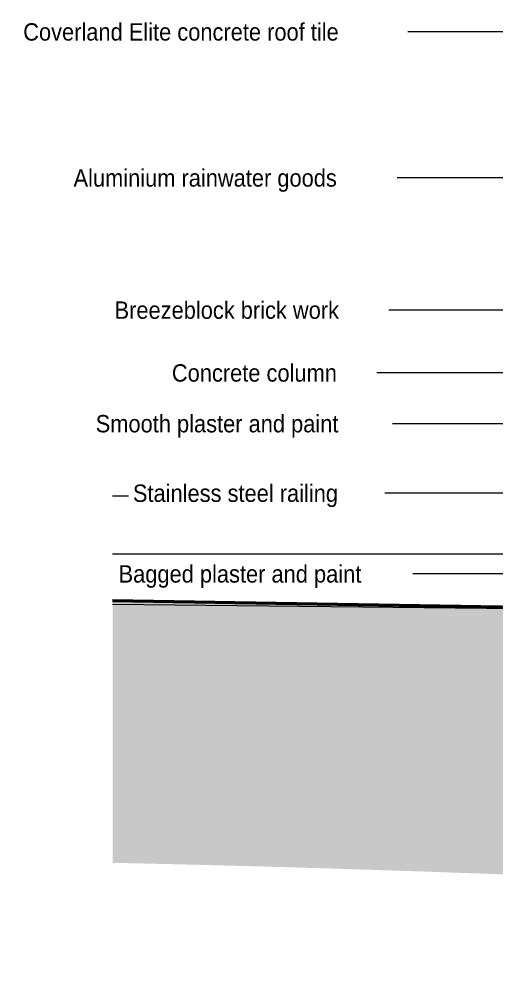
# Model space of a CAD drawing. Header units: millimetres. Extents: x -35517 to 139323, y -3702 to 5999.
# Drawn here: x 99902 to 104025, y -3702 to 4446 of the extents above; entities that cross this region are included whole.
import ezdxf

# ---------------------------------------------------------------- set-up
doc = ezdxf.new("R2010")
doc.units = ezdxf.units.MM
for name, color, linetype, lineweight in [('A-DETL-GENF', 92, 'Continuous', 5), ('A-DETL-THIN', 151, 'Continuous', 5), ('C-TOPO', 7, 'Continuous', 5), ('C-TOPO-PATT', 8, 'Continuous', 50), ('G-ANNO-TEXT', 231, 'Continuous', 5)]:
    doc.layers.add(name, color=color, linetype=linetype, lineweight=lineweight)
doc.styles.add('Arial', font='arial.ttf', dxfattribs={"width": 0.9, "height": 150})

msp = doc.modelspace()

# ---------------------------------------------------------------- hatches: boundary and pattern name
at = {"layer": 'A-DETL-GENF'}
h = msp.add_hatch(dxfattribs=at)
h.set_pattern_fill('FP_138', style=0, pattern_type=2)
h.set_pattern_definition([(45, (149900.19, 31118.52), (0, 179.9997), [127.279, -127.279]), (45, (149930.19, 31088.52), (0, 179.9997), [127.279, -127.279]), (45, (149960.19, 31058.52), (0, 179.9997), [127.279, -127.279]), (315, (149990.19, 31058.52), (179.9997, 0), [127.279, -127.279]), (315, (150020.19, 31088.52), (179.9997, 0), [127.279, -127.279]), (315, (150050.19, 31118.52), (179.9997, 0), [127.279, -127.279])])
h.paths.add_polyline_path([(125888.9, -3702), (126274.1, -3701.1), (126658.8, -3699), (127042.7, -3695.6), (127425.6, -3690.8), (127807.4, -3684.6), (128187.8, -3677), (128566.6, -3667.9), (128943.7, -3657.2), (129318.8, -3644.9), (129691.7, -3631), (130062.3, -3615.3), (130430.3, -3597.8), (130795.5, -3578.6), (131157.8, -3557.4), (131516.9, -3534.3), (131872.6, -3509.2), (132224.8, -3482), (132573.2, -3452.8), (132917.7, -3421.4), (133257.9, -3387.8), (133593.9, -3351.9), (133925.2, -3313.8), (134251.8, -3273.2), (134573.4, -3230.3), (134889.9, -3184.8), (135201, -3136.9), (135506.5, -3086.3), (135806.3, -3033.2), (136100.1, -2977.3), (136387.8, -2918.7), (136669.1, -2857.3), (136943.8, -2793), (137211.8, -2725.9), (137472.8, -2655.8), (137726.7, -2582.7), (137973.2, -2506.5), (138212.1, -2427.2), (138443.3, -2344.7), (138666.5, -2259), (138881.6, -2170), (139088.3, -2077.7), (139286.4, -1982), (139323.2, -1962.8), (139323.2, -73.7), (135563.7, -338), (132313.4, -435.9), (130656, -545.7), (126050.7, -619.6), (122952.4, -670.4), (106443.6, -669.3), (100712.2, -606.5), (100712.2, -2836.5), (101308.6, -2850), (101998, -2868), (102689, -2888.5), (103383.4, -2911.2), (104083, -2936.1), (105026.5, -2972.3), (105985.9, -3011.7), (107213.7, -3065), (108739.1, -3133.7), (112299.8, -3295.4), (113784.9, -3360.2), (115191.4, -3419.2), (116322.4, -3464.6), (117674.1, -3516.3), (118727, -3554.5), (119810.8, -3591.2), (120547.7, -3614.2), (121294.4, -3635.3), (122049.2, -3654.4), (122810.5, -3670.8), (123576.7, -3684.2), (124346.2, -3694.1), (125117.5, -3700.2), (125503.2, -3701.7)])
at = {"layer": 'C-TOPO-PATT', "lineweight": 5}
h = msp.add_hatch(dxfattribs=at)
h.set_pattern_fill('FP_137', color=256, style=0, pattern_type=2)
h.set_pattern_definition([(45, (121722.3, 35.5), (0, 424.264), [300, -300]), (45, (121651.8, 106), (0, 424.264), [300, -300]), (45, (121580.8, 177), (0, 424.264), [300, -300]), (135, (122005.3, 247.5), (-424.264, 3e-14), [300, -300]), (135, (122075.8, 318), (-424.264, 3e-14), [300, -300]), (135, (122146.8, 389), (-424.264, 3e-14), [300, -300])])
h.paths.add_polyline_path([(108555.1, -670.4), (116136.9, -670.4), (116136.9, -669), (106519, -670.1), (106594.4, -670.4), (107951.8, -670.4)])
h.paths.add_polyline_path([(122952.4, -670.4), (123034.2, -669), (122366.9, -669), (122366.9, -670.4), (122810.5, -670.4)])
h.paths.add_polyline_path([(106285.5, -667.6), (100712.2, -575.7), (100712.2, -606.5), (106141.9, -666)])

# ---------------------------------------------------------------- linework, layer by layer
at = {"layer": 'A-DETL-THIN'}
msp.add_line((106539.1, -670.4), (100712.2, -606.5), dxfattribs=at)
at = {"layer": 'C-TOPO'}
for p, q in [((100712.2, 331), (101240, 331)), ((102493.5, 331), (101240, 331)), ((102493.5, 331), (102260.7, 331)), ((100712.2, -169), (104409.9, -169)), ((100712.2, -574.5), (105156.7, -647.7)), ((100712.2, -574.5), (106447.1, -669))]:
    msp.add_line(p, q, dxfattribs=at)
at = {"layer": 'C-TOPO', "lineweight": 50}
msp.add_line((106285.5, -667.6), (100712.2, -575.7), dxfattribs=at)
at = {"layer": 'G-ANNO-TEXT', "color": 7}
for p, q in [((111361.8, 4333.3), (102854.4, 4333.3)), ((106839.8, 3073.3), (102854.4, 3073.3)), ((105423.3, 1932.7), (102854.4, 1932.7)), ((107572.7, 1390.6), (102854.4, 1390.6)), ((109001, 952.7), (102854.4, 952.7)), ((104424.7, 352.7), (102854.4, 352.7)), ((108291.4, -343.6), (103030.6, -343.6))]:
    msp.add_line(p, q, dxfattribs=at)

# ---------------------------------------------------------------- next in the draw order: texts
at = {"layer": 'G-ANNO-TEXT', "color": 7, "char_height": 150, "attachment_point": 1, "style": 'Arial', "bg_fill": 3, "box_fill_scale": 1.25, "bg_fill_color": 256, "bg_fill_true_color": 13158600, "bg_fill_transparency": 0}
for s, insert, width in [('Coverland Elite concrete roof tile', (99940, 4408.3), 3282.91), ('Aluminium rainwater goods', (100374.6, 3148.3), 2756.202), ('Breezeblock brick work ', (100729, 2007.7), 2330.506), ('Concrete column', (101224.1, 1465.6), 1731.645), ('Smooth plaster and paint', (100566.1, 1027.7), 2525.316), ('Stainless steel railing', (100887.6, 427.7), 2135.695), ('Bagged plaster and paint', (100763.7, -268.6), 2503.67)]:
    msp.add_mtext(s, dxfattribs=dict(at, insert=insert, width=width))

doc.saveas('drawing.dxf')
